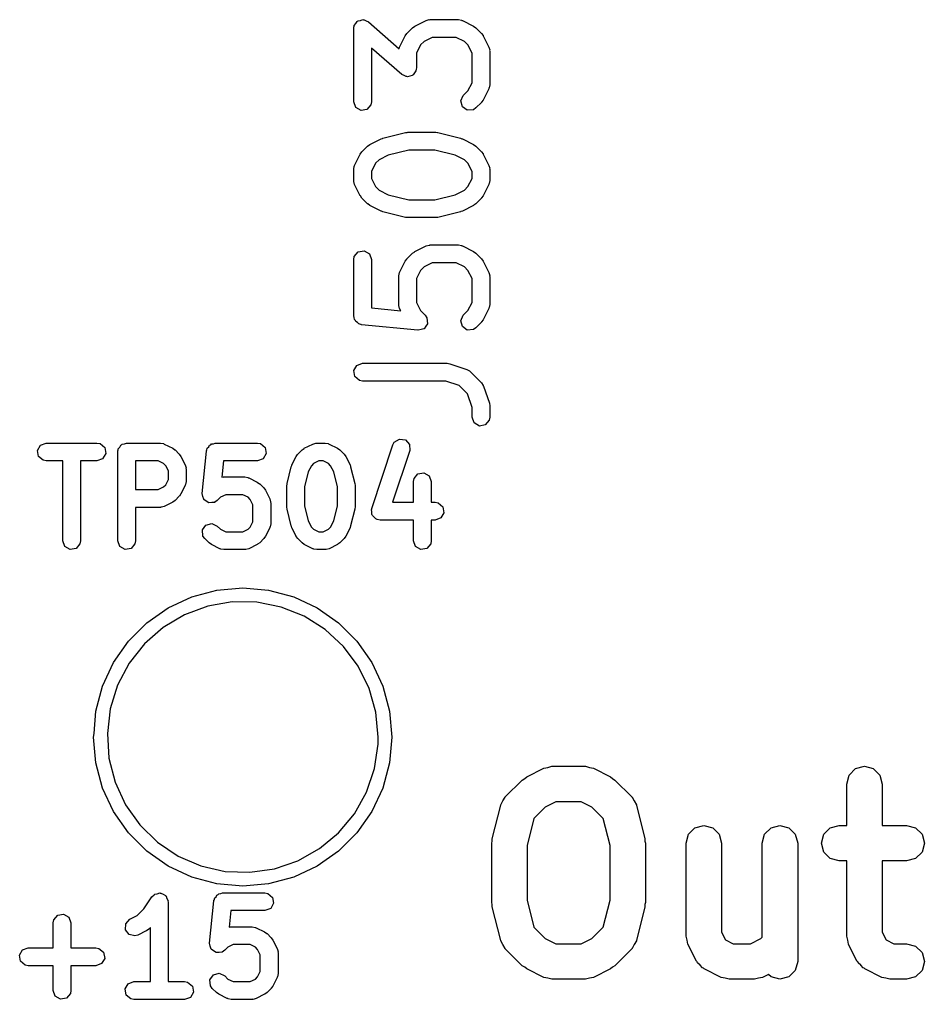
# Model space of a CAD drawing. Extents: x 101.6 to 192, y -111.7 to -65.4.
# Drawn here: x 184.37 to 192.02, y -102.9 to -94.62 of the extents above; entities that cross this region are included whole.
import ezdxf

# ---------------------------------------------------------------- set-up
doc = ezdxf.new("R2010")
doc.units = 0
doc.layers.add('BLACK', color=7, linetype='CONTINUOUS')

msp = doc.modelspace()

# ---------------------------------------------------------------- linework, layer by layer
at = {"layer": 'BLACK', "linetype": 'CONTINUOUS'}
for p, q in [((187.213, -94.6566), (187.224, -94.6393)), ((187.224, -94.6393), (187.229, -94.6374)), ((187.229, -94.6374), (187.233, -94.6328)), ((187.233, -94.6328), (187.253, -94.6293)), ((187.253, -94.6293), (187.272, -94.6228)), ((187.272, -94.6228), (187.278, -94.6249)), ((187.278, -94.6249), (187.284, -94.6239)), ((187.284, -94.6239), (187.301, -94.634)), ((187.301, -94.634), (187.32, -94.6413)), ((187.32, -94.6413), (187.58, -94.8688)), ((187.713, -94.6783), (187.808, -94.6307)), ((187.808, -94.6307), (187.833, -94.6232)), ((187.833, -94.6232), (187.838, -94.6243)), ((187.838, -94.6243), (187.842, -94.6228)), ((187.842, -94.6228), (188.08, -94.6228)), ((188.08, -94.6228), (188.106, -94.6273)), ((188.106, -94.6273), (188.109, -94.6302)), ((188.109, -94.6302), (188.114, -94.6307)), ((188.114, -94.6307), (188.209, -94.6783)), ((187.196, -94.6978), (187.198, -94.6866)), ((187.196, -95.3168), (187.196, -94.6978)), ((187.197, -94.6832), (187.199, -94.6805)), ((187.198, -94.6866), (187.197, -94.6832)), ((187.199, -94.6805), (187.2, -94.6721)), ((187.2, -94.6721), (187.213, -94.6566)), ((187.646, -94.74), (187.694, -94.6923)), ((187.694, -94.6923), (187.712, -94.6795)), ((187.712, -94.6795), (187.713, -94.6783)), ((188.209, -94.6783), (188.227, -94.6916)), ((188.227, -94.6916), (188.228, -94.6923)), ((188.228, -94.6923), (188.276, -94.74)), ((187.584, -94.8547), (187.632, -94.7594)), ((187.632, -94.7594), (187.645, -94.7414)), ((187.645, -94.7414), (187.646, -94.74)), ((187.791, -94.807), (187.761, -94.8374)), ((187.86, -94.7728), (187.791, -94.807)), ((188.062, -94.7728), (187.86, -94.7728)), ((188.131, -94.807), (188.062, -94.7728)), ((188.161, -94.8374), (188.131, -94.807)), ((188.276, -94.74), (188.289, -94.7583)), ((188.289, -94.7583), (188.29, -94.7594)), ((188.29, -94.7594), (188.338, -94.8547)), ((187.602, -95.0875), (187.346, -94.863)), ((187.346, -94.863), (187.346, -95.3168)), ((187.58, -94.8688), (187.581, -94.8626)), ((187.581, -94.8626), (187.584, -94.8591)), ((187.584, -94.8591), (187.584, -94.8547)), ((187.761, -94.8374), (187.727, -94.9059)), ((188.196, -94.9059), (188.161, -94.8374)), ((188.338, -94.8547), (188.345, -94.8797)), ((188.345, -94.8797), (188.344, -94.884)), ((188.344, -94.884), (188.346, -94.8882)), ((188.346, -94.8882), (188.346, -95.1739)), ((187.727, -94.9059), (187.727, -95.0311)), ((188.196, -95.1562), (188.196, -94.9059)), ((187.723, -95.0483), (187.722, -95.0567)), ((187.725, -95.0456), (187.723, -95.0483)), ((187.727, -95.0311), (187.725, -95.0422)), ((187.725, -95.0422), (187.725, -95.0456)), ((187.621, -95.0948), (187.602, -95.0875)), ((187.639, -95.1049), (187.621, -95.0948)), ((187.644, -95.1039), (187.639, -95.1049)), ((187.65, -95.1061), (187.644, -95.1039)), ((187.669, -95.0995), (187.65, -95.1061)), ((187.689, -95.096), (187.669, -95.0995)), ((187.693, -95.0915), (187.689, -95.096)), ((187.699, -95.0895), (187.693, -95.0915)), ((187.709, -95.0722), (187.699, -95.0895)), ((187.722, -95.0567), (187.709, -95.0722)), ((188.161, -95.2248), (188.196, -95.1562)), ((188.338, -95.2075), (188.29, -95.3027)), ((188.341, -95.1996), (188.338, -95.203)), ((188.338, -95.203), (188.338, -95.2075)), ((188.346, -95.1739), (188.341, -95.1996)), ((188.101, -95.3103), (188.122, -95.2638)), ((188.122, -95.2638), (188.161, -95.2248)), ((188.29, -95.3027), (188.277, -95.3207)), ((187.213, -95.365), (187.196, -95.3168)), ((187.258, -95.3907), (187.213, -95.365)), ((187.308, -95.3818), (187.258, -95.3907)), ((187.341, -95.3425), (187.308, -95.3818)), ((187.346, -95.3168), (187.341, -95.3425)), ((188.114, -95.3598), (188.101, -95.3103)), ((188.156, -95.3892), (188.114, -95.3598)), ((188.207, -95.3848), (188.156, -95.3892)), ((188.228, -95.3698), (188.207, -95.3848)), ((188.276, -95.3222), (188.228, -95.3698)), ((188.277, -95.3207), (188.276, -95.3222)), ((187.332, -95.6783), (187.428, -95.6307)), ((187.428, -95.6307), (187.44, -95.627)), ((187.44, -95.627), (187.443, -95.625)), ((187.443, -95.625), (187.633, -95.5774)), ((187.633, -95.5774), (187.648, -95.5763)), ((187.648, -95.5763), (187.652, -95.5751)), ((187.652, -95.5751), (187.89, -95.5751)), ((187.89, -95.5751), (187.904, -95.5777)), ((187.904, -95.5777), (187.908, -95.5774)), ((187.908, -95.5774), (188.098, -95.625)), ((188.098, -95.625), (188.11, -95.6303)), ((188.11, -95.6303), (188.114, -95.6307)), ((188.114, -95.6307), (188.209, -95.6783)), ((187.265, -95.74), (187.313, -95.6923)), ((187.313, -95.6923), (187.331, -95.6795)), ((187.331, -95.6795), (187.332, -95.6783)), ((188.209, -95.6783), (188.227, -95.6916)), ((188.227, -95.6916), (188.228, -95.6923)), ((188.228, -95.6923), (188.276, -95.74)), ((187.203, -95.8547), (187.251, -95.7594)), ((187.251, -95.7594), (187.264, -95.7414)), ((187.264, -95.7414), (187.265, -95.74)), ((187.487, -95.7685), (187.41, -95.807)), ((187.661, -95.7251), (187.487, -95.7685)), ((187.88, -95.7251), (187.661, -95.7251)), ((188.054, -95.7685), (187.88, -95.7251)), ((188.131, -95.807), (188.054, -95.7685)), ((188.276, -95.74), (188.289, -95.7583)), ((188.289, -95.7583), (188.29, -95.7594)), ((188.29, -95.7594), (188.338, -95.8547)), ((187.196, -95.8882), (187.2, -95.8626)), ((187.2, -95.8626), (187.203, -95.8591)), ((187.203, -95.8591), (187.203, -95.8547)), ((187.38, -95.8374), (187.346, -95.9059)), ((187.41, -95.807), (187.38, -95.8374)), ((188.161, -95.8374), (188.131, -95.807)), ((188.196, -95.9059), (188.161, -95.8374)), ((188.338, -95.8547), (188.345, -95.8797)), ((188.345, -95.8797), (188.344, -95.884)), ((188.344, -95.884), (188.346, -95.8882)), ((187.196, -95.9835), (187.196, -95.8882)), ((187.346, -95.9059), (187.346, -95.9658)), ((187.346, -95.9658), (187.38, -96.0343)), ((188.161, -96.0343), (188.196, -95.9658)), ((188.196, -95.9658), (188.196, -95.9059)), ((188.346, -95.8882), (188.346, -95.9835)), ((187.197, -95.9877), (187.196, -95.9835)), ((187.196, -95.992), (187.197, -95.9877)), ((187.203, -96.017), (187.196, -95.992)), ((187.251, -96.1122), (187.203, -96.017)), ((187.38, -96.0343), (187.41, -96.0647)), ((188.131, -96.0647), (188.161, -96.0343)), ((188.338, -96.017), (188.29, -96.1122)), ((188.341, -96.0091), (188.338, -96.0126)), ((188.338, -96.0126), (188.338, -96.017)), ((188.346, -95.9835), (188.341, -96.0091)), ((187.252, -96.1134), (187.251, -96.1122)), ((187.265, -96.1317), (187.252, -96.1134)), ((187.313, -96.1794), (187.265, -96.1317)), ((187.41, -96.0647), (187.487, -96.1032)), ((187.487, -96.1032), (187.661, -96.1466)), ((187.88, -96.1466), (188.054, -96.1032)), ((188.054, -96.1032), (188.131, -96.0647)), ((188.276, -96.1317), (188.228, -96.1794)), ((188.277, -96.1303), (188.276, -96.1317)), ((188.29, -96.1122), (188.277, -96.1303)), ((187.314, -96.18), (187.313, -96.1794)), ((187.332, -96.1934), (187.314, -96.18)), ((187.428, -96.241), (187.332, -96.1934)), ((187.661, -96.1466), (187.88, -96.1466)), ((188.209, -96.1934), (188.114, -96.241)), ((188.21, -96.1922), (188.209, -96.1934)), ((188.228, -96.1794), (188.21, -96.1922)), ((187.431, -96.2414), (187.428, -96.241)), ((187.443, -96.2467), (187.431, -96.2414)), ((187.633, -96.2943), (187.443, -96.2467)), ((187.637, -96.294), (187.633, -96.2943)), ((187.652, -96.2966), (187.637, -96.294)), ((187.89, -96.2966), (187.652, -96.2966)), ((187.893, -96.2954), (187.89, -96.2966)), ((187.908, -96.2943), (187.893, -96.2954)), ((188.098, -96.2467), (187.908, -96.2943)), ((188.101, -96.2447), (188.098, -96.2467)), ((188.114, -96.241), (188.101, -96.2447)), ((187.713, -96.5831), (187.808, -96.5354)), ((187.808, -96.5354), (187.833, -96.528)), ((187.833, -96.528), (187.838, -96.529)), ((187.838, -96.529), (187.842, -96.5275)), ((187.842, -96.5275), (188.08, -96.5275)), ((188.08, -96.5275), (188.106, -96.532)), ((188.106, -96.532), (188.109, -96.5349)), ((188.109, -96.5349), (188.114, -96.5354)), ((188.114, -96.5354), (188.209, -96.5831)), ((187.196, -96.6501), (187.2, -96.6245)), ((187.2, -96.6245), (187.233, -96.5852)), ((187.233, -96.5852), (187.284, -96.5763)), ((187.284, -96.5763), (187.328, -96.6019)), ((187.328, -96.6019), (187.346, -96.6501)), ((187.646, -96.6447), (187.694, -96.5971)), ((187.694, -96.5971), (187.712, -96.5842)), ((187.712, -96.5842), (187.713, -96.5831)), ((188.209, -96.5831), (188.227, -96.5964)), ((188.227, -96.5964), (188.228, -96.5971)), ((188.228, -96.5971), (188.276, -96.6447)), ((187.196, -97.1263), (187.196, -96.6501)), ((187.346, -96.6501), (187.346, -97.0584)), ((187.584, -96.7594), (187.632, -96.6642)), ((187.632, -96.6642), (187.645, -96.6462)), ((187.645, -96.6462), (187.646, -96.6447)), ((187.791, -96.7118), (187.761, -96.7422)), ((187.86, -96.6775), (187.791, -96.7118)), ((188.062, -96.6775), (187.86, -96.6775)), ((188.131, -96.7118), (188.062, -96.6775)), ((188.161, -96.7422), (188.131, -96.7118)), ((188.276, -96.6447), (188.289, -96.6631)), ((188.289, -96.6631), (188.29, -96.6642)), ((188.29, -96.6642), (188.338, -96.7594)), ((187.577, -96.793), (187.581, -96.7673)), ((187.577, -97.0311), (187.577, -96.793)), ((187.581, -96.7673), (187.584, -96.7639)), ((187.584, -96.7639), (187.584, -96.7594)), ((187.761, -96.7422), (187.727, -96.8107)), ((188.196, -96.8107), (188.161, -96.7422)), ((188.338, -96.7594), (188.345, -96.7844)), ((188.345, -96.7844), (188.344, -96.7888)), ((188.344, -96.7888), (188.346, -96.793)), ((188.346, -96.793), (188.346, -97.0311)), ((187.727, -96.8107), (187.727, -97.0134)), ((188.196, -97.0134), (188.196, -96.8107)), ((187.578, -97.0353), (187.577, -97.0311)), ((187.577, -97.0397), (187.578, -97.0353)), ((187.584, -97.0646), (187.577, -97.0397)), ((187.727, -97.0134), (187.761, -97.0819)), ((188.161, -97.0819), (188.196, -97.0134)), ((188.346, -97.0311), (188.341, -97.0567)), ((187.201, -97.1413), (187.196, -97.1263)), ((187.346, -97.0584), (187.594, -97.0833)), ((187.594, -97.0833), (187.584, -97.0646)), ((187.761, -97.0819), (187.8, -97.1209)), ((187.8, -97.1209), (187.815, -97.1422)), ((188.101, -97.1674), (188.122, -97.1209)), ((188.122, -97.1209), (188.161, -97.0819)), ((188.338, -97.0646), (188.29, -97.1599)), ((188.341, -97.0567), (188.338, -97.0602)), ((188.338, -97.0602), (188.338, -97.0646)), ((187.202, -97.1572), (187.201, -97.1413)), ((187.21, -97.1647), (187.202, -97.1572)), ((187.213, -97.1745), (187.21, -97.1647)), ((187.227, -97.1825), (187.213, -97.1745)), ((187.238, -97.1939), (187.227, -97.1825)), ((187.255, -97.1986), (187.238, -97.1939)), ((187.258, -97.2002), (187.255, -97.1986)), ((187.259, -97.1999), (187.258, -97.2002)), ((187.263, -97.201), (187.259, -97.1999)), ((187.739, -97.2486), (187.263, -97.201)), ((187.819, -97.1943), (187.804, -97.2147)), ((187.815, -97.1422), (187.815, -97.1427)), ((187.815, -97.1427), (187.815, -97.1431)), ((187.815, -97.1431), (187.817, -97.1683)), ((187.817, -97.1683), (187.819, -97.1934)), ((187.819, -97.1934), (187.819, -97.1938)), ((187.819, -97.1938), (187.819, -97.1943)), ((188.114, -97.217), (188.101, -97.1674)), ((188.276, -97.1794), (188.228, -97.227)), ((188.277, -97.1779), (188.276, -97.1794)), ((188.29, -97.1599), (188.277, -97.1779)), ((187.74, -97.2484), (187.739, -97.2486)), ((187.765, -97.2421), (187.74, -97.2487)), ((187.74, -97.2487), (187.74, -97.2484)), ((187.789, -97.2359), (187.765, -97.2421)), ((187.79, -97.2354), (187.789, -97.2355)), ((187.789, -97.2355), (187.789, -97.2359)), ((187.804, -97.2147), (187.79, -97.2354)), ((188.156, -97.2464), (188.114, -97.217)), ((188.207, -97.2419), (188.156, -97.2464)), ((188.228, -97.227), (188.207, -97.2419)), ((187.222, -97.5451), (187.271, -97.5275)), ((187.271, -97.5275), (187.985, -97.5275)), ((187.985, -97.5275), (188.007, -97.5314)), ((188.007, -97.5314), (188.009, -97.5314)), ((188.009, -97.5314), (188.151, -97.579)), ((187.197, -97.5895), (187.222, -97.5451)), ((187.206, -97.64), (187.197, -97.5895)), ((188.151, -97.579), (188.174, -97.5914)), ((188.174, -97.5914), (188.177, -97.5952)), ((188.177, -97.5952), (188.181, -97.5971)), ((188.181, -97.5971), (188.276, -97.6923)), ((187.245, -97.673), (187.206, -97.64)), ((187.271, -97.6775), (187.245, -97.673)), ((187.973, -97.6775), (187.271, -97.6775)), ((188.087, -97.7157), (187.973, -97.6775)), ((188.276, -97.6923), (188.291, -97.7137)), ((188.157, -97.7859), (188.087, -97.7157)), ((188.196, -97.9004), (188.157, -97.7859)), ((188.291, -97.7137), (188.291, -97.7181)), ((188.291, -97.7181), (188.294, -97.7217)), ((188.294, -97.7217), (188.342, -97.8645)), ((188.342, -97.8645), (188.345, -97.8867)), ((188.196, -97.9835), (188.196, -97.9004)), ((188.345, -97.8867), (188.346, -97.8882)), ((188.346, -97.8882), (188.346, -97.9835)), ((188.213, -98.0317), (188.196, -97.9835)), ((188.258, -98.0573), (188.213, -98.0317)), ((188.341, -98.0091), (188.308, -98.0484)), ((188.346, -97.9835), (188.341, -98.0091)), ((188.308, -98.0484), (188.258, -98.0573)), ((184.549, -98.2194), (184.597, -98.2019)), ((184.597, -98.2019), (185.026, -98.2019)), ((185.026, -98.2019), (185.052, -98.2064)), ((185.258, -98.2085), (185.276, -98.2019)), ((185.276, -98.2019), (185.562, -98.2019)), ((185.562, -98.2019), (185.587, -98.2064)), ((186.011, -98.2073), (186.026, -98.2019)), ((186.026, -98.2019), (186.383, -98.2019)), ((186.383, -98.2019), (186.409, -98.2064)), ((186.85, -98.2098), (186.875, -98.2024)), ((186.875, -98.2024), (186.879, -98.2034)), ((186.879, -98.2034), (186.883, -98.2019)), ((186.883, -98.2019), (186.955, -98.2019)), ((186.955, -98.2019), (186.98, -98.2064)), ((187.526, -98.2175), (187.539, -98.1945)), ((187.539, -98.1945), (187.582, -98.1677)), ((187.582, -98.1677), (187.633, -98.1752)), ((187.633, -98.1752), (187.667, -98.2136)), ((184.524, -98.2639), (184.549, -98.2194)), ((184.533, -98.3144), (184.524, -98.2639)), ((185.052, -98.2064), (185.091, -98.2394)), ((185.091, -98.2394), (185.1, -98.2899)), ((185.201, -98.2769), (185.203, -98.2671)), ((185.201, -99.0269), (185.201, -98.2769)), ((185.202, -98.2639), (185.204, -98.261)), ((185.203, -98.2671), (185.202, -98.2639)), ((185.204, -98.261), (185.206, -98.2512)), ((185.206, -98.2512), (185.218, -98.2363)), ((185.218, -98.2363), (185.228, -98.2194)), ((185.228, -98.2194), (185.234, -98.2171)), ((185.234, -98.2171), (185.239, -98.2119)), ((185.239, -98.2119), (185.258, -98.2085)), ((185.587, -98.2064), (185.591, -98.2093)), ((185.591, -98.2093), (185.595, -98.2098)), ((185.595, -98.2098), (185.667, -98.2455)), ((185.667, -98.2455), (185.685, -98.2589)), ((185.685, -98.2589), (185.686, -98.2596)), ((185.686, -98.2596), (185.722, -98.2953)), ((185.916, -98.6266), (185.951, -98.2694)), ((185.951, -98.2694), (185.953, -98.2656)), ((185.952, -98.2639), (185.954, -98.2612)), ((185.953, -98.2656), (185.952, -98.2639)), ((185.954, -98.2612), (185.958, -98.2443)), ((185.958, -98.2443), (185.97, -98.2332)), ((185.97, -98.2332), (185.978, -98.2194)), ((185.978, -98.2194), (185.988, -98.2158)), ((185.988, -98.2158), (185.995, -98.2085)), ((185.995, -98.2085), (186.011, -98.2073)), ((186.409, -98.2064), (186.448, -98.2394)), ((186.448, -98.2394), (186.457, -98.2899)), ((186.723, -98.2953), (186.759, -98.2596)), ((186.759, -98.2596), (186.777, -98.2467)), ((186.777, -98.2467), (186.778, -98.2455)), ((186.778, -98.2455), (186.85, -98.2098)), ((186.98, -98.2064), (186.984, -98.2093)), ((186.984, -98.2093), (186.988, -98.2098)), ((186.988, -98.2098), (187.06, -98.2455)), ((187.06, -98.2455), (187.078, -98.2589)), ((187.078, -98.2589), (187.079, -98.2596)), ((187.079, -98.2596), (187.115, -98.2953)), ((187.348, -98.7532), (187.526, -98.2175)), ((187.669, -98.2649), (187.523, -98.7019)), ((187.667, -98.2136), (187.669, -98.2649)), ((184.572, -98.3474), (184.533, -98.3144)), ((184.597, -98.3519), (184.572, -98.3474)), ((184.737, -98.3519), (184.597, -98.3519)), ((184.737, -99.0269), (184.737, -98.3519)), ((185.026, -98.3519), (184.887, -98.3519)), ((184.887, -98.3519), (184.887, -99.0269)), ((185.074, -98.3343), (185.026, -98.3519)), ((185.1, -98.2899), (185.074, -98.3343)), ((185.351, -98.3519), (185.351, -98.5947)), ((185.544, -98.3519), (185.351, -98.3519)), ((185.589, -98.3742), (185.544, -98.3519)), ((185.722, -98.2953), (185.735, -98.3136)), ((185.735, -98.3136), (185.736, -98.3148)), ((185.736, -98.3148), (185.772, -98.3862)), ((186.094, -98.3519), (186.08, -98.4907)), ((186.383, -98.3519), (186.094, -98.3519)), ((186.431, -98.3343), (186.383, -98.3519)), ((186.457, -98.2899), (186.431, -98.3343)), ((186.673, -98.3862), (186.709, -98.3148)), ((186.709, -98.3148), (186.722, -98.2968)), ((186.722, -98.2968), (186.723, -98.2953)), ((186.901, -98.3519), (186.856, -98.3742)), ((186.937, -98.3519), (186.901, -98.3519)), ((186.982, -98.3742), (186.937, -98.3519)), ((187.115, -98.2953), (187.128, -98.3136)), ((187.128, -98.3136), (187.129, -98.3148)), ((187.129, -98.3148), (187.165, -98.3862)), ((185.607, -98.3927), (185.589, -98.3742)), ((185.63, -98.4374), (185.607, -98.3927)), ((185.63, -98.5092), (185.63, -98.4374)), ((185.772, -98.3862), (185.779, -98.4112)), ((185.779, -98.4112), (185.778, -98.4155)), ((185.778, -98.4155), (185.78, -98.4197)), ((185.78, -98.4197), (185.78, -98.5269)), ((186.632, -98.5444), (186.668, -98.4016)), ((186.668, -98.4016), (186.673, -98.3897)), ((186.673, -98.3897), (186.673, -98.3862)), ((186.811, -98.4459), (186.78, -98.5718)), ((186.838, -98.3927), (186.811, -98.4459)), ((186.856, -98.3742), (186.838, -98.3927)), ((187, -98.3927), (186.982, -98.3742)), ((187.027, -98.4459), (187, -98.3927)), ((187.058, -98.5718), (187.027, -98.4459)), ((187.165, -98.3862), (187.168, -98.3986)), ((187.168, -98.3986), (187.17, -98.4016)), ((187.17, -98.4016), (187.206, -98.5444)), ((185.607, -98.5539), (185.63, -98.5092)), ((185.78, -98.5269), (185.775, -98.5525)), ((186.08, -98.4907), (186.089, -98.4881)), ((186.089, -98.4881), (186.093, -98.4891)), ((186.093, -98.4891), (186.097, -98.4876)), ((186.097, -98.4876), (186.276, -98.4876)), ((186.276, -98.4876), (186.302, -98.4921)), ((186.302, -98.4921), (186.305, -98.495)), ((186.305, -98.495), (186.31, -98.4955)), ((186.31, -98.4955), (186.381, -98.5312)), ((186.381, -98.5312), (186.399, -98.5446)), ((187.701, -98.5269), (187.706, -98.5012)), ((187.701, -98.7019), (187.701, -98.5269)), ((187.706, -98.5012), (187.739, -98.4619)), ((187.739, -98.4619), (187.789, -98.453)), ((187.789, -98.453), (187.834, -98.4787)), ((187.834, -98.4787), (187.851, -98.5269)), ((187.851, -98.5269), (187.851, -98.7019)), ((185.351, -98.5947), (185.544, -98.5947)), ((185.544, -98.5947), (185.589, -98.5724)), ((185.589, -98.5724), (185.607, -98.5539)), ((185.772, -98.5604), (185.736, -98.6319)), ((185.775, -98.5525), (185.772, -98.556)), ((185.772, -98.556), (185.772, -98.5604)), ((186.399, -98.5446), (186.401, -98.5453)), ((186.401, -98.5453), (186.436, -98.581)), ((186.436, -98.581), (186.449, -98.5994)), ((186.449, -98.5994), (186.45, -98.6005)), ((186.45, -98.6005), (186.486, -98.6719)), ((186.63, -98.5626), (186.632, -98.5479)), ((186.63, -98.7412), (186.63, -98.5626)), ((186.632, -98.5479), (186.632, -98.5444)), ((186.78, -98.5718), (186.78, -98.7319)), ((187.058, -98.7319), (187.058, -98.5718)), ((187.206, -98.5444), (187.207, -98.5593)), ((187.207, -98.5593), (187.208, -98.5626)), ((187.208, -98.5626), (187.208, -98.7412)), ((185.668, -98.6999), (185.667, -98.7011)), ((185.686, -98.6871), (185.668, -98.6999)), ((185.722, -98.6513), (185.686, -98.6871)), ((185.723, -98.6499), (185.722, -98.6513)), ((185.736, -98.6319), (185.723, -98.6499)), ((185.916, -98.627), (185.916, -98.6266)), ((185.916, -98.6275), (185.916, -98.627)), ((185.922, -98.6519), (185.916, -98.6275)), ((185.928, -98.6763), (185.922, -98.6519)), ((185.929, -98.6766), (185.928, -98.6763)), ((185.929, -98.677), (185.929, -98.6766)), ((185.95, -98.6915), (185.929, -98.677)), ((185.97, -98.7062), (185.95, -98.6915)), ((186.043, -98.6871), (186.022, -98.702)), ((186.07, -98.66), (186.043, -98.6871)), ((186.115, -98.6376), (186.07, -98.66)), ((186.258, -98.6376), (186.115, -98.6376)), ((186.303, -98.66), (186.258, -98.6376)), ((186.322, -98.6785), (186.303, -98.66)), ((186.344, -98.7232), (186.322, -98.6785)), ((186.486, -98.6719), (186.493, -98.6969)), ((186.493, -98.6969), (186.492, -98.7012)), ((185.562, -98.7447), (185.351, -98.7447)), ((185.351, -98.7447), (185.351, -99.0269)), ((185.566, -98.7432), (185.562, -98.7447)), ((185.57, -98.7443), (185.566, -98.7432)), ((185.595, -98.7368), (185.57, -98.7443)), ((185.667, -98.7011), (185.595, -98.7368)), ((185.971, -98.7062), (185.97, -98.7062)), ((185.996, -98.7043), (185.971, -98.7065)), ((185.971, -98.7065), (185.971, -98.7062)), ((186.021, -98.7024), (185.996, -98.7043)), ((186.022, -98.702), (186.021, -98.7024)), ((186.022, -98.702), (186.022, -98.702)), ((186.344, -98.8663), (186.344, -98.7232)), ((186.492, -98.7012), (186.494, -98.7055)), ((186.494, -98.7055), (186.494, -98.884)), ((186.631, -98.7444), (186.63, -98.7412)), ((186.632, -98.7594), (186.631, -98.7444)), ((186.668, -98.9022), (186.632, -98.7594)), ((186.78, -98.7319), (186.811, -98.8579)), ((187.027, -98.8579), (187.058, -98.7319)), ((187.206, -98.7594), (187.17, -98.9022)), ((187.208, -98.7412), (187.206, -98.7559)), ((187.206, -98.7559), (187.206, -98.7594)), ((187.345, -98.7639), (187.348, -98.7589)), ((187.349, -98.784), (187.345, -98.7639)), ((187.348, -98.7589), (187.348, -98.7532)), ((187.523, -98.7019), (187.701, -98.7019)), ((187.851, -98.7019), (187.883, -98.7019)), ((187.883, -98.7019), (187.909, -98.7064)), ((187.909, -98.7064), (187.948, -98.7394)), ((187.948, -98.7394), (187.957, -98.7899)), ((186.811, -98.8579), (186.838, -98.911)), ((187, -98.911), (187.027, -98.8579)), ((187.349, -98.8045), (187.349, -98.784)), ((187.353, -98.8087), (187.349, -98.8045)), ((187.354, -98.8144), (187.353, -98.8087)), ((187.37, -98.8275), (187.354, -98.8144)), ((187.383, -98.8428), (187.37, -98.8275)), ((187.389, -98.8437), (187.383, -98.8428)), ((187.393, -98.8474), (187.389, -98.8437)), ((187.419, -98.8519), (187.393, -98.8474)), ((187.701, -98.8519), (187.419, -98.8519)), ((187.701, -99.0269), (187.701, -98.8519)), ((187.883, -98.8519), (187.851, -98.8519)), ((187.851, -98.8519), (187.851, -99.0269)), ((187.931, -98.8343), (187.883, -98.8519)), ((187.957, -98.7899), (187.931, -98.8343)), ((185.918, -98.936), (185.947, -98.894)), ((185.922, -98.9872), (185.918, -98.936)), ((185.947, -98.894), (185.997, -98.8807)), ((185.997, -98.8807), (186.043, -98.9024)), ((186.043, -98.9024), (186.07, -98.9295)), ((186.07, -98.9295), (186.115, -98.9519)), ((186.258, -98.9519), (186.303, -98.9295)), ((186.303, -98.9295), (186.322, -98.911)), ((186.322, -98.911), (186.344, -98.8663)), ((186.486, -98.9176), (186.45, -98.989)), ((186.487, -98.9131), (186.486, -98.9176)), ((186.489, -98.9097), (186.487, -98.9131)), ((186.494, -98.884), (186.489, -98.9097)), ((186.67, -98.9052), (186.668, -98.9022)), ((186.673, -98.9176), (186.67, -98.9052)), ((186.709, -98.989), (186.673, -98.9176)), ((186.838, -98.911), (186.856, -98.9295)), ((186.856, -98.9295), (186.901, -98.9519)), ((186.937, -98.9519), (186.982, -98.9295)), ((186.982, -98.9295), (187, -98.911)), ((187.165, -98.9176), (187.129, -98.989)), ((187.17, -98.9022), (187.165, -98.914)), ((187.165, -98.914), (187.165, -98.9176)), ((184.754, -99.0751), (184.737, -99.0269)), ((184.887, -99.0269), (184.882, -99.0525)), ((185.219, -99.0751), (185.201, -99.0269)), ((185.351, -99.0269), (185.347, -99.0525)), ((185.937, -99.0085), (185.922, -98.9872)), ((185.973, -99.0442), (185.937, -99.0085)), ((186.115, -98.9519), (186.258, -98.9519)), ((186.436, -99.0085), (186.401, -99.0442)), ((186.437, -99.007), (186.436, -99.0085)), ((186.45, -98.989), (186.437, -99.007)), ((186.71, -98.9901), (186.709, -98.989)), ((186.723, -99.0085), (186.71, -98.9901)), ((186.759, -99.0442), (186.723, -99.0085)), ((186.901, -98.9519), (186.937, -98.9519)), ((187.115, -99.0085), (187.079, -99.0442)), ((187.129, -98.989), (187.115, -99.007)), ((187.115, -99.007), (187.115, -99.0085)), ((187.719, -99.0751), (187.701, -99.0269)), ((187.851, -99.0269), (187.847, -99.0525)), ((184.799, -99.1007), (184.754, -99.0751)), ((184.849, -99.0918), (184.799, -99.1007)), ((184.882, -99.0525), (184.849, -99.0918)), ((185.263, -99.1007), (185.219, -99.0751)), ((185.314, -99.0918), (185.263, -99.1007)), ((185.347, -99.0525), (185.314, -99.0918)), ((185.975, -99.0449), (185.973, -99.0442)), ((185.993, -99.0583), (185.975, -99.0449)), ((186.064, -99.094), (185.993, -99.0583)), ((186.068, -99.0945), (186.064, -99.094)), ((186.072, -99.0974), (186.068, -99.0945)), ((186.097, -99.1019), (186.072, -99.0974)), ((186.276, -99.1019), (186.097, -99.1019)), ((186.28, -99.1004), (186.276, -99.1019)), ((186.285, -99.1014), (186.28, -99.1004)), ((186.31, -99.094), (186.285, -99.1014)), ((186.381, -99.0583), (186.31, -99.094)), ((186.382, -99.0571), (186.381, -99.0583)), ((186.401, -99.0442), (186.382, -99.0571)), ((186.76, -99.0449), (186.759, -99.0442)), ((186.778, -99.0583), (186.76, -99.0449)), ((186.85, -99.094), (186.778, -99.0583)), ((186.854, -99.0945), (186.85, -99.094)), ((186.858, -99.0974), (186.854, -99.0945)), ((186.883, -99.1019), (186.858, -99.0974)), ((186.955, -99.1019), (186.883, -99.1019)), ((186.959, -99.1004), (186.955, -99.1019)), ((186.963, -99.1014), (186.959, -99.1004)), ((186.988, -99.094), (186.963, -99.1014)), ((187.06, -99.0583), (186.988, -99.094)), ((187.061, -99.0571), (187.06, -99.0583)), ((187.079, -99.0442), (187.061, -99.0571)), ((187.763, -99.1007), (187.719, -99.0751)), ((187.814, -99.0918), (187.763, -99.1007)), ((187.847, -99.0525), (187.814, -99.0918)), ((185.827, -99.5016), (186.039, -99.4447)), ((186.039, -99.4447), (186.258, -99.4256)), ((186.258, -99.4256), (186.477, -99.4447)), ((186.477, -99.4447), (186.689, -99.5016)), ((185.628, -99.5944), (185.827, -99.5016)), ((186.689, -99.5016), (186.888, -99.5944)), ((185.448, -99.7204), (185.628, -99.5944)), ((185.962, -99.5797), (185.765, -99.6522)), ((186.168, -99.5442), (185.962, -99.5797)), ((186.378, -99.547), (186.168, -99.5442)), ((186.583, -99.5879), (186.378, -99.547)), ((186.778, -99.6655), (186.583, -99.5879)), ((186.888, -99.5944), (187.068, -99.7204)), ((185.765, -99.6522), (185.585, -99.7594)), ((186.955, -99.7773), (186.778, -99.6655)), ((185.293, -99.8757), (185.448, -99.7204)), ((185.585, -99.7594), (185.428, -99.8975)), ((187.068, -99.7204), (187.223, -99.8757)), ((187.109, -99.9195), (186.955, -99.7773)), ((185.167, -100.056), (185.293, -99.8757)), ((185.428, -99.8975), (185.298, -100.062)), ((187.234, -100.087), (187.109, -99.9195)), ((187.223, -99.8757), (187.349, -100.056)), ((185.074, -100.255), (185.167, -100.056)), ((185.298, -100.062), (185.2, -100.247)), ((187.327, -100.275), (187.234, -100.087)), ((187.349, -100.056), (187.442, -100.255)), ((185.017, -100.467), (185.074, -100.255)), ((185.2, -100.247), (185.138, -100.448)), ((187.442, -100.255), (187.499, -100.467)), ((187.384, -100.477), (187.327, -100.275)), ((185.001, -100.656), (185.017, -100.467)), ((185.138, -100.448), (185.114, -100.656)), ((187.403, -100.686), (187.384, -100.477)), ((187.499, -100.467), (187.518, -100.686)), ((184.998, -100.686), (185.001, -100.656)), ((185.017, -100.904), (184.998, -100.686)), ((185.114, -100.656), (185.127, -100.865)), ((187.402, -100.746), (187.403, -100.686)), ((187.518, -100.686), (187.499, -100.904)), ((187.371, -100.953), (187.402, -100.746)), ((185.074, -101.117), (185.017, -100.904)), ((185.127, -100.865), (185.179, -101.068)), ((187.499, -100.904), (187.442, -101.117)), ((188.836, -100.942), (188.869, -100.933)), ((188.869, -100.933), (189.155, -100.933)), ((189.155, -100.933), (189.188, -100.942)), ((191.437, -100.953), (191.512, -100.933)), ((191.512, -100.933), (191.587, -100.953)), ((187.304, -101.151), (187.371, -100.953)), ((188.659, -101.021), (188.802, -100.949)), ((188.802, -100.949), (188.836, -100.942)), ((189.188, -100.942), (189.222, -100.949)), ((189.222, -100.949), (189.365, -101.021)), ((191.362, -101.083), (191.382, -101.008)), ((191.382, -101.008), (191.437, -100.953)), ((191.587, -100.953), (191.642, -101.008)), ((191.642, -101.008), (191.662, -101.083)), ((185.179, -101.068), (185.267, -101.258)), ((188.477, -101.192), (188.62, -101.049)), ((188.62, -101.049), (188.641, -101.037)), ((188.641, -101.037), (188.659, -101.021)), ((189.365, -101.021), (189.383, -101.037)), ((189.383, -101.037), (189.404, -101.049)), ((189.404, -101.049), (189.546, -101.192)), ((191.362, -101.433), (191.362, -101.083)), ((191.662, -101.083), (191.662, -101.433)), ((185.167, -101.316), (185.074, -101.117)), ((187.202, -101.334), (187.304, -101.151)), ((187.442, -101.117), (187.349, -101.316)), ((185.267, -101.258), (185.388, -101.429)), ((188.366, -101.547), (188.438, -101.261)), ((188.438, -101.259), (188.457, -101.226)), ((188.438, -101.26), (188.438, -101.259)), ((188.438, -101.261), (188.438, -101.26)), ((188.457, -101.226), (188.475, -101.193)), ((188.475, -101.193), (188.477, -101.193)), ((188.477, -101.193), (188.477, -101.192)), ((188.904, -101.233), (188.815, -101.278)), ((189.119, -101.233), (188.904, -101.233)), ((189.209, -101.278), (189.119, -101.233)), ((189.546, -101.192), (189.547, -101.193)), ((189.547, -101.193), (189.548, -101.193)), ((189.548, -101.193), (189.567, -101.226)), ((189.567, -101.226), (189.585, -101.259)), ((189.585, -101.259), (189.585, -101.26)), ((189.585, -101.26), (189.586, -101.261)), ((189.586, -101.261), (189.657, -101.547)), ((185.293, -101.496), (185.167, -101.316)), ((187.068, -101.495), (187.202, -101.334)), ((187.349, -101.316), (187.223, -101.496)), ((188.815, -101.278), (188.719, -101.374)), ((189.305, -101.374), (189.209, -101.278)), ((185.388, -101.429), (185.538, -101.575)), ((188.719, -101.374), (188.662, -101.602)), ((189.362, -101.602), (189.305, -101.374)), ((185.448, -101.651), (185.293, -101.496)), ((186.907, -101.629), (187.068, -101.495)), ((187.223, -101.496), (187.068, -101.651)), ((190.005, -101.583), (190.025, -101.508)), ((190.025, -101.508), (190.08, -101.453)), ((190.08, -101.453), (190.155, -101.433)), ((190.155, -101.433), (190.23, -101.453)), ((190.23, -101.453), (190.285, -101.508)), ((190.285, -101.508), (190.305, -101.583)), ((190.648, -101.583), (190.668, -101.508)), ((190.668, -101.508), (190.723, -101.453)), ((190.723, -101.453), (190.798, -101.433)), ((190.798, -101.433), (190.873, -101.453)), ((190.873, -101.453), (190.927, -101.508)), ((190.927, -101.508), (190.948, -101.583)), ((191.148, -101.583), (191.168, -101.508)), ((191.168, -101.508), (191.223, -101.453)), ((191.223, -101.453), (191.298, -101.433)), ((191.298, -101.433), (191.362, -101.433)), ((191.662, -101.433), (191.869, -101.433)), ((191.869, -101.433), (191.944, -101.453)), ((191.944, -101.453), (191.999, -101.508)), ((191.999, -101.508), (192.019, -101.583)), ((185.538, -101.575), (185.712, -101.692)), ((188.362, -101.583), (188.367, -101.565)), ((188.362, -102.083), (188.362, -101.583)), ((188.367, -101.565), (188.366, -101.547)), ((189.657, -101.547), (189.657, -101.565)), ((189.657, -101.565), (189.662, -101.583)), ((189.662, -101.583), (189.662, -102.083)), ((190.005, -102.369), (190.005, -101.583)), ((190.305, -101.583), (190.305, -102.334)), ((190.648, -102.378), (190.648, -101.583)), ((190.948, -101.583), (190.948, -102.583)), ((191.168, -101.658), (191.148, -101.583)), ((192.019, -101.583), (191.999, -101.658)), ((185.628, -101.777), (185.448, -101.651)), ((186.724, -101.732), (186.907, -101.629)), ((187.068, -101.651), (186.888, -101.777)), ((188.662, -101.602), (188.662, -102.065)), ((189.362, -102.065), (189.362, -101.602)), ((191.223, -101.713), (191.168, -101.658)), ((191.999, -101.658), (191.944, -101.713)), ((185.712, -101.692), (185.904, -101.774)), ((186.525, -101.799), (186.724, -101.732)), ((191.298, -101.733), (191.223, -101.713)), ((191.362, -101.733), (191.298, -101.733)), ((191.362, -102.369), (191.362, -101.733)), ((191.869, -101.733), (191.662, -101.733)), ((191.662, -101.733), (191.662, -102.334)), ((191.944, -101.713), (191.869, -101.733)), ((185.827, -101.87), (185.628, -101.777)), ((185.904, -101.774), (186.109, -101.821)), ((186.109, -101.821), (186.318, -101.829)), ((186.318, -101.829), (186.525, -101.799)), ((186.888, -101.777), (186.689, -101.87)), ((186.039, -101.926), (185.827, -101.87)), ((186.258, -101.946), (186.039, -101.926)), ((186.477, -101.926), (186.258, -101.946)), ((186.689, -101.87), (186.477, -101.926)), ((185.515, -102.013), (185.536, -102.01)), ((185.536, -102.01), (185.557, -102.003)), ((185.557, -102.003), (185.561, -102.005)), ((185.561, -102.005), (185.566, -102.004)), ((185.566, -102.004), (185.584, -102.015)), ((186.05, -102.017), (186.057, -102.01)), ((186.057, -102.01), (186.073, -102.009)), ((186.073, -102.009), (186.088, -102.003)), ((186.088, -102.003), (186.445, -102.003)), ((186.445, -102.003), (186.471, -102.008)), ((186.471, -102.008), (186.51, -102.041)), ((185.423, -102.138), (185.49, -102.037)), ((185.49, -102.037), (185.508, -102.018)), ((185.508, -102.018), (185.512, -102.017)), ((185.512, -102.017), (185.515, -102.013)), ((185.584, -102.015), (185.604, -102.024)), ((185.604, -102.024), (185.606, -102.028)), ((185.606, -102.028), (185.61, -102.03)), ((185.61, -102.03), (185.617, -102.051)), ((185.617, -102.051), (185.627, -102.07)), ((185.627, -102.07), (185.626, -102.074)), ((185.626, -102.074), (185.628, -102.078)), ((185.628, -102.078), (185.628, -102.753)), ((185.978, -102.428), (186.014, -102.071)), ((186.014, -102.065), (186.016, -102.063)), ((186.015, -102.067), (186.014, -102.065)), ((186.014, -102.071), (186.015, -102.067)), ((186.016, -102.063), (186.021, -102.046)), ((186.021, -102.046), (186.032, -102.035)), ((186.032, -102.035), (186.04, -102.021)), ((186.04, -102.021), (186.05, -102.017)), ((186.519, -102.091), (186.494, -102.136)), ((186.51, -102.041), (186.519, -102.091)), ((188.367, -102.101), (188.362, -102.083)), ((188.662, -102.065), (188.719, -102.292)), ((189.305, -102.292), (189.362, -102.065)), ((189.662, -102.083), (189.657, -102.101)), ((185.365, -102.195), (185.423, -102.138)), ((186.156, -102.153), (186.142, -102.292)), ((186.445, -102.153), (186.156, -102.153)), ((186.494, -102.136), (186.445, -102.153)), ((188.366, -102.12), (188.367, -102.101)), ((188.438, -102.405), (188.366, -102.12)), ((189.657, -102.12), (189.586, -102.405)), ((189.657, -102.101), (189.657, -102.12)), ((184.656, -102.257), (184.661, -102.231)), ((184.656, -102.468), (184.656, -102.257)), ((184.661, -102.231), (184.694, -102.192)), ((184.694, -102.192), (184.744, -102.183)), ((184.744, -102.183), (184.789, -102.209)), ((184.789, -102.209), (184.806, -102.257)), ((184.806, -102.257), (184.806, -102.468)), ((185.269, -102.263), (185.305, -102.225)), ((185.305, -102.225), (185.365, -102.195)), ((185.266, -102.314), (185.269, -102.263)), ((185.297, -102.355), (185.266, -102.314)), ((185.443, -102.324), (185.372, -102.36)), ((185.444, -102.323), (185.443, -102.324)), ((185.463, -102.31), (185.444, -102.323)), ((185.478, -102.295), (185.463, -102.31)), ((185.478, -102.753), (185.478, -102.295)), ((186.142, -102.292), (186.151, -102.289)), ((186.151, -102.289), (186.155, -102.291)), ((186.155, -102.291), (186.16, -102.289)), ((186.16, -102.289), (186.338, -102.289)), ((186.338, -102.289), (186.364, -102.294)), ((186.364, -102.294), (186.367, -102.296)), ((186.367, -102.296), (186.372, -102.297)), ((186.372, -102.297), (186.443, -102.333)), ((186.443, -102.333), (186.461, -102.346)), ((188.719, -102.292), (188.815, -102.389)), ((189.209, -102.389), (189.305, -102.292)), ((190.305, -102.334), (190.338, -102.4)), ((191.662, -102.334), (191.695, -102.4)), ((185.347, -102.367), (185.297, -102.355)), ((185.372, -102.36), (185.347, -102.367)), ((186.461, -102.346), (186.463, -102.347)), ((186.463, -102.347), (186.498, -102.382)), ((186.498, -102.382), (186.511, -102.401)), ((186.511, -102.401), (186.512, -102.402)), ((186.512, -102.402), (186.548, -102.473)), ((188.438, -102.407), (188.438, -102.405)), ((188.438, -102.408), (188.438, -102.407)), ((188.457, -102.44), (188.438, -102.408)), ((188.815, -102.389), (188.904, -102.433)), ((189.119, -102.433), (189.209, -102.389)), ((189.585, -102.408), (189.567, -102.44)), ((189.586, -102.405), (189.585, -102.407)), ((189.585, -102.407), (189.585, -102.408)), ((190.014, -102.402), (190.005, -102.369)), ((190.021, -102.436), (190.014, -102.402)), ((190.338, -102.4), (190.404, -102.433)), ((190.548, -102.433), (190.637, -102.389)), ((190.637, -102.389), (190.648, -102.378)), ((191.371, -102.402), (191.362, -102.369)), ((191.378, -102.436), (191.371, -102.402)), ((191.695, -102.4), (191.762, -102.433)), ((184.372, -102.53), (184.397, -102.485)), ((184.397, -102.485), (184.445, -102.468)), ((184.445, -102.468), (184.656, -102.468)), ((184.806, -102.468), (185.017, -102.468)), ((185.017, -102.468), (185.042, -102.472)), ((185.042, -102.472), (185.082, -102.505)), ((185.082, -102.505), (185.091, -102.556)), ((185.978, -102.429), (185.978, -102.428)), ((185.978, -102.428), (185.978, -102.428)), ((185.984, -102.453), (185.978, -102.429)), ((185.991, -102.478), (185.984, -102.453)), ((186.012, -102.493), (185.991, -102.478)), ((185.991, -102.478), (185.991, -102.478)), ((185.991, -102.478), (185.991, -102.478)), ((186.032, -102.508), (186.012, -102.493)), ((186.033, -102.508), (186.032, -102.508)), ((186.058, -102.506), (186.033, -102.508)), ((186.033, -102.508), (186.033, -102.508)), ((186.083, -102.504), (186.058, -102.506)), ((186.084, -102.503), (186.083, -102.504)), ((186.106, -102.488), (186.084, -102.503)), ((186.084, -102.503), (186.084, -102.503)), ((186.133, -102.461), (186.106, -102.488)), ((186.177, -102.439), (186.133, -102.461)), ((186.321, -102.439), (186.177, -102.439)), ((186.365, -102.461), (186.321, -102.439)), ((186.384, -102.48), (186.365, -102.461)), ((186.406, -102.525), (186.384, -102.48)), ((186.548, -102.473), (186.556, -102.498)), ((186.556, -102.498), (186.555, -102.503)), ((186.555, -102.503), (186.556, -102.507)), ((186.556, -102.507), (186.556, -102.685)), ((188.475, -102.473), (188.457, -102.44)), ((188.477, -102.474), (188.475, -102.473)), ((188.477, -102.475), (188.477, -102.474)), ((188.62, -102.618), (188.477, -102.475)), ((188.904, -102.433), (189.119, -102.433)), ((189.546, -102.475), (189.404, -102.618)), ((189.547, -102.474), (189.546, -102.475)), ((189.548, -102.473), (189.547, -102.474)), ((189.567, -102.44), (189.548, -102.473)), ((190.092, -102.579), (190.021, -102.436)), ((190.404, -102.433), (190.548, -102.433)), ((191.449, -102.579), (191.378, -102.436)), ((191.762, -102.433), (191.869, -102.433)), ((191.869, -102.433), (191.944, -102.453)), ((191.944, -102.453), (191.999, -102.508)), ((191.999, -102.508), (192.019, -102.583)), ((184.38, -102.58), (184.372, -102.53)), ((184.42, -102.613), (184.38, -102.58)), ((185.091, -102.556), (185.065, -102.6)), ((186.406, -102.668), (186.406, -102.525)), ((190.098, -102.586), (190.092, -102.579)), ((190.101, -102.595), (190.098, -102.586)), ((190.948, -102.583), (190.927, -102.658)), ((191.455, -102.586), (191.449, -102.579)), ((191.458, -102.595), (191.455, -102.586)), ((192.019, -102.583), (191.999, -102.658)), ((184.445, -102.618), (184.42, -102.613)), ((184.656, -102.618), (184.445, -102.618)), ((184.656, -102.828), (184.656, -102.618)), ((185.017, -102.618), (184.806, -102.618)), ((184.806, -102.618), (184.806, -102.828)), ((185.065, -102.6), (185.017, -102.618)), ((186.384, -102.712), (186.406, -102.668)), ((188.641, -102.63), (188.62, -102.618)), ((188.659, -102.646), (188.641, -102.63)), ((188.802, -102.718), (188.659, -102.646)), ((189.365, -102.646), (189.222, -102.718)), ((189.383, -102.63), (189.365, -102.646)), ((189.404, -102.618), (189.383, -102.63)), ((190.124, -102.615), (190.101, -102.595)), ((190.143, -102.637), (190.124, -102.615)), ((190.152, -102.64), (190.143, -102.637)), ((190.159, -102.646), (190.152, -102.64)), ((190.302, -102.718), (190.159, -102.646)), ((190.927, -102.658), (190.873, -102.713)), ((191.481, -102.615), (191.458, -102.595)), ((191.501, -102.637), (191.481, -102.615)), ((191.509, -102.64), (191.501, -102.637)), ((191.516, -102.646), (191.509, -102.64)), ((191.659, -102.718), (191.516, -102.646)), ((191.999, -102.658), (191.944, -102.713)), ((185.29, -102.771), (185.338, -102.753)), ((185.338, -102.753), (185.478, -102.753)), ((185.628, -102.753), (185.767, -102.753)), ((185.767, -102.753), (185.792, -102.758)), ((185.98, -102.737), (186.01, -102.695)), ((185.985, -102.789), (185.98, -102.737)), ((186.01, -102.695), (186.059, -102.682)), ((186.059, -102.682), (186.106, -102.704)), ((186.106, -102.704), (186.133, -102.731)), ((186.133, -102.731), (186.177, -102.753)), ((186.177, -102.753), (186.321, -102.753)), ((186.321, -102.753), (186.365, -102.731)), ((186.365, -102.731), (186.384, -102.712)), ((186.548, -102.719), (186.512, -102.79)), ((186.549, -102.715), (186.548, -102.719)), ((186.552, -102.711), (186.549, -102.715)), ((186.556, -102.685), (186.552, -102.711)), ((188.836, -102.724), (188.802, -102.718)), ((188.869, -102.733), (188.836, -102.724)), ((189.155, -102.733), (188.869, -102.733)), ((189.188, -102.724), (189.155, -102.733)), ((189.222, -102.718), (189.188, -102.724)), ((190.336, -102.724), (190.302, -102.718)), ((190.369, -102.733), (190.336, -102.724)), ((190.583, -102.733), (190.369, -102.733)), ((190.617, -102.724), (190.583, -102.733)), ((190.65, -102.718), (190.617, -102.724)), ((190.701, -102.692), (190.65, -102.718)), ((190.723, -102.713), (190.701, -102.692)), ((190.798, -102.733), (190.723, -102.713)), ((190.873, -102.713), (190.798, -102.733)), ((191.693, -102.724), (191.659, -102.718)), ((191.726, -102.733), (191.693, -102.724)), ((191.869, -102.733), (191.726, -102.733)), ((191.944, -102.713), (191.869, -102.733)), ((184.674, -102.876), (184.656, -102.828)), ((184.806, -102.828), (184.802, -102.854)), ((185.264, -102.815), (185.29, -102.771)), ((185.273, -102.866), (185.264, -102.815)), ((185.792, -102.758), (185.832, -102.791)), ((185.832, -102.791), (185.841, -102.841)), ((186, -102.81), (185.985, -102.789)), ((186.035, -102.846), (186, -102.81)), ((186.498, -102.81), (186.463, -102.846)), ((186.499, -102.808), (186.498, -102.81)), ((186.512, -102.79), (186.499, -102.808)), ((184.718, -102.902), (184.674, -102.876)), ((184.769, -102.893), (184.718, -102.902)), ((184.802, -102.854), (184.769, -102.893)), ((185.313, -102.899), (185.273, -102.866)), ((185.338, -102.903), (185.313, -102.899)), ((185.767, -102.903), (185.338, -102.903)), ((185.815, -102.886), (185.767, -102.903)), ((185.841, -102.841), (185.815, -102.886)), ((186.037, -102.846), (186.035, -102.846)), ((186.055, -102.86), (186.037, -102.846)), ((186.126, -102.895), (186.055, -102.86)), ((186.131, -102.896), (186.126, -102.895)), ((186.134, -102.899), (186.131, -102.896)), ((186.16, -102.903), (186.134, -102.899)), ((186.338, -102.903), (186.16, -102.903)), ((186.342, -102.902), (186.338, -102.903)), ((186.347, -102.903), (186.342, -102.902)), ((186.372, -102.895), (186.347, -102.903)), ((186.443, -102.86), (186.372, -102.895)), ((186.444, -102.858), (186.443, -102.86)), ((186.463, -102.846), (186.444, -102.858))]:
    msp.add_line(p, q, dxfattribs=at)

doc.saveas('drawing.dxf')
